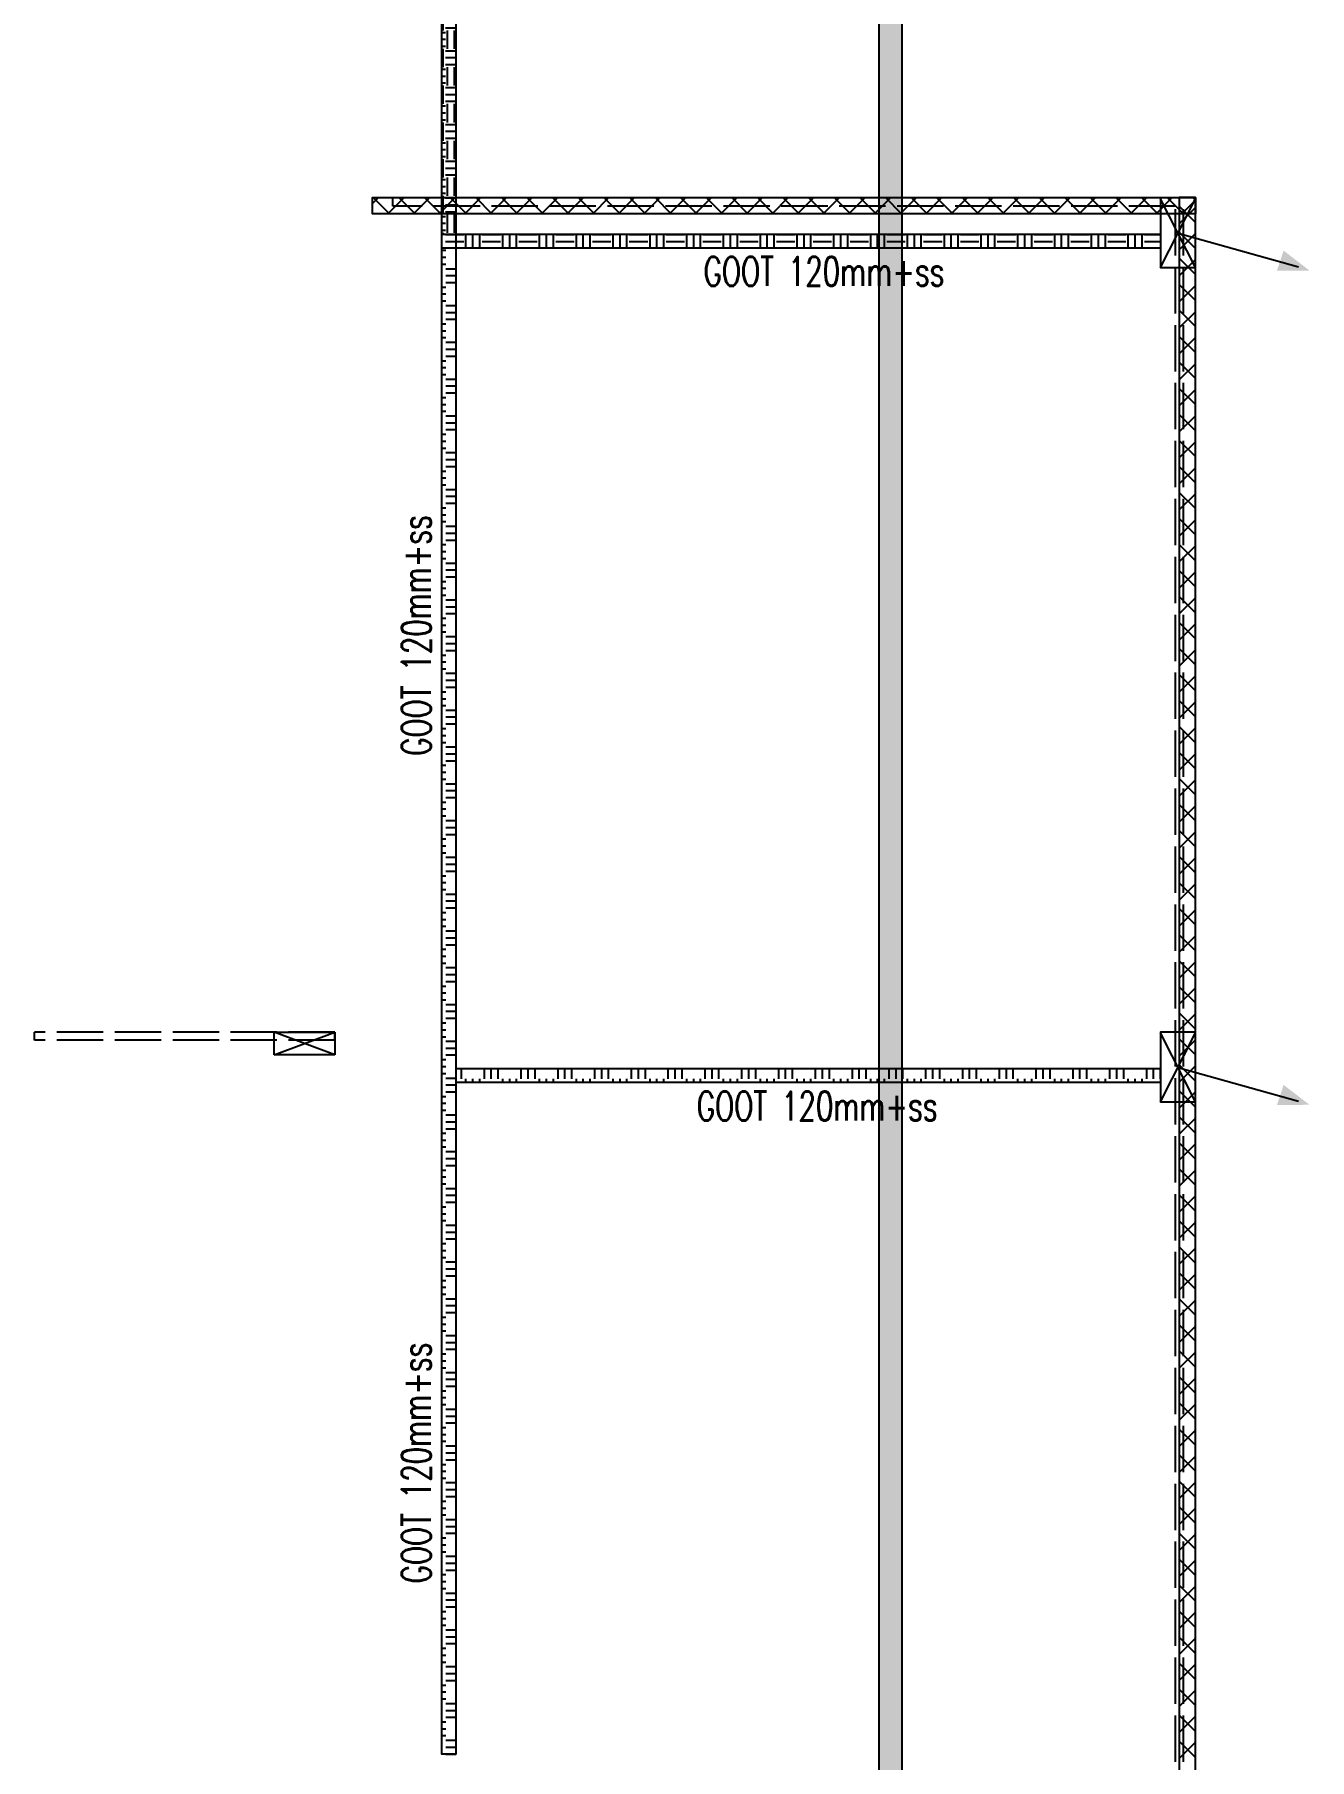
# Model space of a CAD drawing. Header units: millimetres. Extents: x -3262 to 109994, y 0 to 217318.
# Drawn here: x 98992 to 109994, y 45175 to 60062 of the extents above; entities that cross this region are included whole.
import ezdxf

# ---------------------------------------------------------------- set-up
doc = ezdxf.new("R2010")
doc.units = ezdxf.units.MM
doc.header["$LTSCALE"] = 100
doc.linetypes.add('E_GOOT3', pattern=[5, 4, -1])
for name, color, linetype in [('ByLayer', 2, 'Continuous'), ('EL6131--_ENERGIEBEDR (1996)', 2, 'Continuous'), ('EL6131--_GEBOUWINST (1996)', 2, 'Continuous'), ('EL6131--_KG_D', 3, 'Continuous'), ('EL6131--_WG', 3, 'Continuous')]:
    doc.layers.add(name, color=color, linetype=linetype)
doc.styles.add('CofelyArial', font='arial.ttf')
doc.styles.add('ROMANS', font='ROMANS', dxfattribs={"width": 0.7})

# ---------------------------------------------------------------- blocks, each defined once
blk = doc.blocks.new('*X51')
at = {"color": 0}
for p, q in [((20944, 14303), (20804, 14443)), ((20814, 14303), (20954, 14443)), ((21169, 14303), (21029, 14443)), ((21038, 14303), (21178, 14443)), ((21393, 14303), (21253, 14443)), ((21263, 14303), (21403, 14443)), ((21618, 14303), (21478, 14443)), ((21487, 14303), (21627, 14443)), ((21842, 14303), (21702, 14443)), ((21712, 14303), (21852, 14443)), ((22067, 14303), (21927, 14443)), ((21936, 14303), (22076, 14443)), ((22291, 14303), (22151, 14443)), ((22161, 14303), (22301, 14443)), ((22516, 14303), (22376, 14443)), ((22385, 14303), (22526, 14443)), ((22740, 14303), (22600, 14443)), ((22610, 14303), (22750, 14443)), ((22965, 14303), (22825, 14443)), ((22835, 14303), (22975, 14443)), ((23189, 14303), (23049, 14443)), ((23059, 14303), (23199, 14443)), ((23414, 14303), (23274, 14443)), ((23284, 14303), (23424, 14443)), ((23638, 14303), (23498, 14443)), ((23508, 14303), (23648, 14443)), ((23863, 14303), (23723, 14443)), ((23733, 14303), (23873, 14443)), ((24087, 14303), (23947, 14443)), ((23957, 14303), (24097, 14443)), ((24312, 14303), (24172, 14443)), ((24182, 14303), (24322, 14443)), ((24536, 14303), (24396, 14443)), ((24406, 14303), (24546, 14443)), ((24761, 14303), (24621, 14443)), ((24631, 14303), (24771, 14443)), ((24985, 14303), (24845, 14443)), ((24855, 14303), (24995, 14443)), ((25210, 14303), (25070, 14443)), ((25080, 14303), (25220, 14443)), ((25434, 14303), (25294, 14443)), ((25304, 14303), (25444, 14443)), ((25659, 14303), (25519, 14443)), ((25529, 14303), (25669, 14443)), ((25883, 14303), (25743, 14443)), ((25753, 14303), (25893, 14444)), ((26108, 14303), (25968, 14444)), ((25978, 14303), (26118, 14444)), ((26332, 14304), (26192, 14444)), ((26202, 14303), (26342, 14444)), ((26557, 14304), (26417, 14444)), ((26427, 14304), (26567, 14444)), ((26781, 14304), (26641, 14444)), ((26651, 14304), (26791, 14444)), ((27006, 14304), (26866, 14444)), ((26876, 14304), (27016, 14444)), ((27230, 14304), (27090, 14444)), ((27100, 14304), (27240, 14444)), ((27455, 14304), (27315, 14444)), ((27325, 14304), (27465, 14444)), ((27679, 14304), (27539, 14444)), ((27550, 14304), (27690, 14444)), ((27904, 14304), (27764, 14444)), ((27774, 14304), (27914, 14444)), ((28128, 14304), (27988, 14444)), ((27999, 14304), (28139, 14444)), ((28353, 14304), (28213, 14444)), ((28223, 14304), (28363, 14444)), ((28577, 14304), (28437, 14444)), ((28448, 14304), (28588, 14444)), ((28802, 14304), (28662, 14444)), ((28672, 14304), (28812, 14444)), ((29026, 14304), (28886, 14444)), ((28897, 14304), (29037, 14444)), ((29250, 14304), (29111, 14444)), ((29121, 14304), (29261, 14444)), ((29475, 14304), (29335, 14444)), ((29346, 14304), (29486, 14444)), ((29699, 14304), (29559, 14444)), ((29570, 14304), (29710, 14444)), ((29924, 14304), (29784, 14444)), ((29795, 14304), (29935, 14444)), ((30148, 14304), (30008, 14444)), ((30019, 14304), (30159, 14444)), ((30373, 14304), (30233, 14444)), ((30244, 14304), (30384, 14444)), ((30597, 14304), (30457, 14444)), ((30468, 14304), (30608, 14444)), ((30822, 14304), (30682, 14444)), ((30693, 14304), (30833, 14444)), ((31046, 14304), (30906, 14444)), ((30917, 14304), (31057, 14444)), ((31271, 14304), (31131, 14444)), ((31142, 14304), (31282, 14444)), ((31495, 14304), (31355, 14444)), ((31366, 14304), (31506, 14444)), ((31720, 14304), (31580, 14444)), ((31591, 14304), (31731, 14444)), ((31944, 14304), (31804, 14444)), ((31815, 14304), (31955, 14444)), ((32169, 14304), (32029, 14444)), ((32040, 14304), (32180, 14444)), ((32393, 14304), (32253, 14444)), ((32264, 14304), (32404, 14444)), ((32618, 14304), (32478, 14444)), ((32489, 14304), (32629, 14444)), ((32842, 14304), (32702, 14444)), ((32714, 14304), (32854, 14444)), ((33067, 14304), (32927, 14444)), ((32938, 14304), (33078, 14444)), ((33291, 14304), (33151, 14444)), ((33163, 14304), (33303, 14444)), ((33516, 14304), (33376, 14444)), ((33387, 14304), (33527, 14444)), ((33740, 14304), (33600, 14444)), ((33612, 14304), (33752, 14444)), ((33965, 14304), (33825, 14444)), ((33836, 14304), (33976, 14444)), ((34189, 14304), (34049, 14444)), ((34061, 14304), (34201, 14444)), ((34276, 14442), (34274, 14444))]:
    blk.add_line(p, q, dxfattribs=at)
blk = doc.blocks.new('*X54')
at = {"color": 0}
for p, q in [((15840, 27583), (15875, 27583)), ((15840, 27523), (15875, 27523)), ((15840, 27464), (15875, 27464)), ((15875, 27424), (15960, 27424)), ((15840, 27265), (15875, 27265)), ((15875, 27365), (15960, 27365)), ((15875, 27305), (15960, 27305)), ((15840, 27206), (15875, 27206)), ((15840, 27146), (15875, 27146)), ((15875, 27107), (15960, 27107)), ((15840, 26948), (15875, 26948)), ((15875, 27047), (15960, 27047)), ((15875, 26988), (15960, 26988)), ((15840, 26888), (15875, 26888)), ((15840, 26829), (15875, 26829)), ((15875, 26789), (15960, 26789)), ((15875, 26730), (15960, 26730)), ((15875, 26670), (15960, 26670)), ((15840, 26630), (15875, 26630)), ((15840, 26571), (15875, 26571)), ((15840, 26511), (15875, 26511)), ((15875, 26472), (15960, 26472)), ((15875, 26412), (15960, 26412)), ((15875, 26352), (15960, 26352)), ((15840, 26313), (15875, 26313)), ((15840, 26253), (15875, 26253)), ((15840, 26194), (15875, 26194)), ((15875, 26154), (15960, 26154)), ((15875, 26095), (15960, 26095)), ((15840, 25995), (15875, 25995)), ((15840, 25936), (15875, 25936)), ((15875, 26035), (15960, 26035)), ((15840, 25876), (15875, 25876)), ((15875, 25837), (15960, 25837)), ((15875, 25777), (15960, 25777)), ((15840, 25678), (15875, 25678)), ((15840, 25618), (15875, 25618)), ((15875, 25718), (15960, 25718)), ((15840, 25559), (15875, 25559)), ((15875, 25519), (15960, 25519)), ((15875, 25460), (15960, 25460)), ((15840, 25360), (15875, 25360)), ((15875, 25400), (15960, 25400)), ((15840, 25301), (15875, 25301)), ((15840, 25241), (15875, 25241)), ((15875, 25202), (15960, 25202)), ((15840, 25043), (15875, 25043)), ((15875, 25142), (15960, 25142)), ((15875, 25082), (15960, 25082)), ((15840, 24983), (15875, 24983)), ((15840, 24924), (15875, 24924)), ((15875, 24884), (15960, 24884)), ((15840, 24725), (15875, 24725)), ((15875, 24825), (15960, 24825)), ((15875, 24765), (15960, 24765)), ((15840, 24666), (15875, 24666)), ((15840, 24606), (15875, 24606)), ((15875, 24567), (15960, 24567)), ((15875, 24507), (15960, 24507)), ((15875, 24448), (15960, 24448)), ((15840, 24408), (15875, 24408)), ((15840, 24348), (15875, 24348)), ((15840, 24289), (15875, 24289)), ((15875, 24249), (15960, 24249)), ((15875, 24190), (15960, 24190)), ((15875, 24130), (15960, 24130)), ((15840, 24090), (15875, 24090)), ((15840, 24031), (15875, 24031)), ((15840, 23971), (15875, 23971)), ((15875, 23932), (15960, 23932)), ((15875, 23872), (15960, 23872)), ((15840, 23773), (15875, 23773)), ((15840, 23713), (15875, 23713)), ((15875, 23812), (15960, 23812)), ((15840, 23654), (15875, 23654)), ((15875, 23614), (15960, 23614)), ((15875, 23555), (15960, 23555)), ((15840, 23455), (15875, 23455)), ((15840, 23396), (15875, 23396)), ((15875, 23495), (15960, 23495)), ((15840, 23336), (15875, 23336)), ((15875, 23297), (15960, 23297)), ((15875, 23237), (15960, 23237)), ((15840, 23138), (15875, 23138)), ((15840, 23078), (15875, 23078)), ((15875, 23178), (15960, 23178)), ((15840, 23019), (15875, 23019)), ((15875, 22979), (15960, 22979)), ((15840, 22820), (15875, 22820)), ((15875, 22920), (15960, 22920)), ((15875, 22860), (15960, 22860)), ((15840, 22761), (15875, 22761)), ((15840, 22701), (15875, 22701)), ((15875, 22662), (15960, 22662)), ((15840, 22503), (15875, 22503)), ((15875, 22602), (15960, 22602)), ((15875, 22542), (15960, 22542)), ((15840, 22443), (15875, 22443)), ((15840, 22384), (15875, 22384)), ((15875, 22344), (15960, 22344)), ((15840, 22185), (15875, 22185)), ((15875, 22285), (15960, 22285)), ((15875, 22225), (15960, 22225)), ((15840, 22126), (15875, 22126)), ((15840, 22066), (15875, 22066)), ((15875, 22027), (15960, 22027)), ((15875, 21967), (15960, 21967)), ((15875, 21908), (15960, 21908)), ((15840, 21868), (15875, 21868)), ((15840, 21808), (15875, 21808)), ((15840, 21749), (15875, 21749)), ((15875, 21709), (15960, 21709)), ((15875, 21650), (15960, 21650)), ((15875, 21590), (15960, 21590)), ((15840, 21550), (15875, 21550)), ((15840, 21491), (15875, 21491)), ((15840, 21431), (15875, 21431)), ((15875, 21392), (15960, 21392)), ((15875, 21332), (15960, 21332)), ((15840, 21233), (15875, 21233)), ((15840, 21173), (15875, 21173)), ((15875, 21272), (15960, 21272)), ((15840, 21114), (15875, 21114)), ((15875, 21074), (15960, 21074)), ((15875, 21015), (15960, 21015)), ((15840, 20915), (15875, 20915)), ((15840, 20856), (15875, 20856)), ((15875, 20955), (15960, 20955)), ((15840, 20796), (15875, 20796)), ((15875, 20757), (15960, 20757)), ((15875, 20697), (15960, 20697)), ((15840, 20598), (15875, 20598)), ((15875, 20638), (15960, 20638)), ((15840, 20538), (15875, 20538)), ((15840, 20479), (15875, 20479)), ((15875, 20439), (15960, 20439)), ((15840, 20280), (15875, 20280)), ((15875, 20380), (15960, 20380)), ((15875, 20320), (15960, 20320)), ((15840, 20221), (15875, 20221)), ((15840, 20161), (15875, 20161)), ((15875, 20122), (15960, 20122)), ((15840, 19963), (15875, 19963)), ((15875, 20062), (15960, 20062)), ((15875, 20002), (15960, 20002)), ((15840, 19903), (15875, 19903)), ((15840, 19844), (15875, 19844)), ((15875, 19804), (15960, 19804)), ((15875, 19745), (15960, 19745)), ((15875, 19685), (15960, 19685)), ((15840, 19645), (15875, 19645)), ((15840, 19586), (15875, 19586)), ((15840, 19526), (15875, 19526)), ((15875, 19487), (15960, 19487)), ((15875, 19427), (15960, 19427)), ((15875, 19368), (15960, 19368)), ((15840, 19328), (15875, 19328)), ((15840, 19268), (15875, 19268)), ((15840, 19209), (15875, 19209)), ((15875, 19169), (15960, 19169)), ((15875, 19110), (15960, 19110)), ((15840, 19010), (15875, 19010)), ((15840, 18951), (15875, 18951)), ((15875, 19050), (15960, 19050)), ((15840, 18891), (15875, 18891)), ((15875, 18852), (15960, 18852)), ((15875, 18792), (15960, 18792)), ((15840, 18693), (15875, 18693)), ((15840, 18633), (15875, 18633)), ((15875, 18732), (15960, 18732)), ((15840, 18574), (15875, 18574)), ((15875, 18534), (15960, 18534)), ((15875, 18475), (15960, 18475)), ((15840, 18375), (15875, 18375)), ((15840, 18316), (15875, 18316)), ((15875, 18415), (15960, 18415)), ((15840, 18256), (15875, 18256)), ((15875, 18217), (15960, 18217)), ((15840, 18058), (15875, 18058)), ((15875, 18157), (15960, 18157)), ((15875, 18098), (15960, 18098)), ((15840, 17998), (15875, 17998)), ((15840, 17939), (15875, 17939)), ((15875, 17899), (15960, 17899)), ((15840, 17740), (15875, 17740)), ((15875, 17840), (15960, 17840)), ((15875, 17780), (15960, 17780)), ((15840, 17681), (15875, 17681)), ((15840, 17621), (15875, 17621)), ((15875, 17582), (15960, 17582)), ((15840, 17423), (15875, 17423)), ((15875, 17522), (15960, 17522)), ((15875, 17462), (15960, 17462)), ((15840, 17363), (15875, 17363)), ((15840, 17304), (15875, 17304)), ((15875, 17264), (15960, 17264)), ((15875, 17205), (15960, 17205)), ((15875, 17145), (15960, 17145)), ((15840, 17105), (15875, 17105)), ((15840, 17046), (15875, 17046)), ((15840, 16986), (15875, 16986)), ((15875, 16947), (15960, 16947)), ((15875, 16887), (15960, 16887)), ((15875, 16828), (15960, 16828)), ((15840, 16788), (15875, 16788)), ((15840, 16728), (15875, 16728)), ((15840, 16669), (15875, 16669)), ((15875, 16629), (15960, 16629)), ((15875, 16570), (15960, 16570)), ((15840, 16470), (15875, 16470)), ((15840, 16411), (15875, 16411)), ((15875, 16510), (15960, 16510)), ((15840, 16351), (15875, 16351)), ((15875, 16312), (15960, 16312)), ((15875, 16252), (15960, 16252)), ((15840, 16153), (15875, 16153)), ((15840, 16093), (15875, 16093)), ((15875, 16192), (15960, 16192)), ((15840, 16034), (15875, 16034)), ((15875, 15994), (15960, 15994)), ((15875, 15935), (15960, 15935)), ((15840, 15835), (15875, 15835)), ((15875, 15875), (15960, 15875)), ((15840, 15776), (15875, 15776)), ((15840, 15716), (15875, 15716)), ((15875, 15677), (15960, 15677)), ((15840, 15518), (15875, 15518)), ((15875, 15617), (15960, 15617)), ((15875, 15558), (15960, 15558)), ((15840, 15458), (15875, 15458)), ((15840, 15399), (15875, 15399)), ((15875, 15359), (15960, 15359)), ((15840, 15200), (15875, 15200)), ((15875, 15300), (15960, 15300)), ((15875, 15240), (15960, 15240)), ((15840, 15141), (15875, 15141)), ((15840, 15081), (15875, 15081)), ((15875, 15042), (15960, 15042)), ((15875, 14982), (15960, 14982)), ((15875, 14922), (15960, 14922)), ((15840, 14883), (15875, 14883)), ((15840, 14823), (15875, 14823)), ((15840, 14764), (15875, 14764)), ((15875, 14724), (15960, 14724)), ((15875, 14665), (15960, 14665)), ((15875, 14605), (15960, 14605))]:
    blk.add_line(p, q, dxfattribs=at)
blk = doc.blocks.new('NV-1')
at = {"layer": 'ByLayer'}
for p, q in [((0, 4), (7.91, 0)), ((0, 0), (7.91, 4))]:
    blk.add_line(p, q, dxfattribs=at)
blk.add_lwpolyline([(0, 0), (8, 0), (8, 4), (0, 4)], close=True, dxfattribs=at)
blk = doc.blocks.new('PIJL-UIT')
at = {"layer": 'ByLayer', "color": 2}
blk.add_line((0, 0), (2.92, 10.41), dxfattribs=at)
blk.add_solid([(3.23, 11.35), (1.51, 9.11), (3.24, 8.54)], dxfattribs=at)
blk = doc.blocks.new('*X49')
at = {"color": 0}
for p, q in [((84742, 35687), (84860, 35804)), ((84986, 35664), (84846, 35804)), ((84941, 35664), (85081, 35804)), ((85207, 35664), (85067, 35804)), ((85162, 35664), (85302, 35804)), ((85428, 35664), (85288, 35804)), ((85383, 35664), (85523, 35804)), ((85649, 35664), (85509, 35804)), ((85604, 35664), (85744, 35804)), ((85870, 35664), (85730, 35804)), ((85824, 35664), (85964, 35804)), ((86091, 35664), (85951, 35804)), ((86045, 35664), (86185, 35804)), ((86312, 35664), (86172, 35804)), ((86266, 35664), (86406, 35804)), ((86533, 35664), (86393, 35804)), ((86487, 35664), (86627, 35804)), ((86754, 35664), (86614, 35804)), ((86708, 35664), (86848, 35804)), ((86975, 35664), (86835, 35804)), ((86929, 35664), (87069, 35804)), ((87196, 35664), (87056, 35804)), ((87150, 35664), (87290, 35804)), ((87417, 35664), (87277, 35804)), ((87371, 35664), (87511, 35804)), ((87638, 35664), (87498, 35804)), ((87592, 35664), (87732, 35804)), ((87859, 35664), (87719, 35804)), ((87813, 35664), (87953, 35804)), ((88080, 35664), (87940, 35804)), ((88034, 35664), (88174, 35804)), ((88301, 35664), (88161, 35804)), ((88255, 35664), (88395, 35804)), ((88522, 35664), (88382, 35804)), ((88476, 35664), (88616, 35804)), ((88743, 35664), (88603, 35804)), ((88697, 35664), (88837, 35804)), ((88963, 35664), (88823, 35804)), ((88918, 35664), (89058, 35804)), ((89184, 35664), (89044, 35804)), ((89139, 35664), (89279, 35804)), ((89405, 35664), (89265, 35804)), ((89360, 35664), (89500, 35804)), ((89626, 35664), (89486, 35804)), ((89581, 35664), (89721, 35804)), ((89847, 35664), (89707, 35804)), ((89802, 35664), (89942, 35804)), ((90068, 35664), (89928, 35804)), ((90023, 35664), (90163, 35804)), ((90289, 35664), (90149, 35804)), ((90244, 35664), (90384, 35804)), ((90510, 35664), (90370, 35804)), ((90465, 35664), (90605, 35804)), ((90731, 35664), (90591, 35804)), ((90686, 35664), (90826, 35804)), ((90952, 35664), (90812, 35804)), ((90907, 35664), (91047, 35804)), ((91173, 35664), (91033, 35804)), ((91128, 35664), (91268, 35804)), ((91394, 35664), (91254, 35804)), ((91349, 35664), (91489, 35804)), ((91615, 35664), (91475, 35804)), ((91570, 35664), (91710, 35804)), ((91836, 35664), (91696, 35804)), ((84765, 35664), (84742, 35687)), ((91791, 35664), (91842, 35716))]:
    blk.add_line(p, q, dxfattribs=at)
blk = doc.blocks.new('*X64')
at = {"color": 0}
for p, q in [((33893, 20618), (33893, 20776)), ((33953, 20618), (33953, 20776)), ((33960, 20796), (33972, 20796)), ((33972, 20757), (34131, 20757)), ((33972, 20697), (34131, 20697)), ((33992, 20776), (33992, 20806)), ((34052, 20776), (34052, 20806)), ((34111, 20776), (34111, 20806)), ((34131, 20796), (34290, 20796)), ((34151, 20686), (34151, 20776)), ((34211, 20686), (34211, 20776)), ((34270, 20686), (34270, 20776)), ((34290, 20757), (34449, 20757)), ((34290, 20697), (34449, 20697)), ((34310, 20776), (34310, 20806)), ((34369, 20776), (34369, 20806)), ((34429, 20776), (34429, 20806)), ((34449, 20796), (34608, 20796)), ((34469, 20686), (34469, 20776)), ((34528, 20686), (34528, 20776)), ((34588, 20686), (34588, 20776)), ((34608, 20757), (34766, 20757)), ((34608, 20697), (34766, 20697)), ((34627, 20776), (34627, 20806)), ((34687, 20776), (34687, 20806)), ((34746, 20776), (34746, 20806)), ((34766, 20796), (34925, 20796)), ((34786, 20686), (34786, 20776)), ((34846, 20686), (34846, 20776)), ((34905, 20686), (34905, 20776)), ((34925, 20757), (35084, 20757)), ((34925, 20697), (35084, 20697)), ((34945, 20776), (34945, 20806)), ((35004, 20776), (35004, 20806)), ((35064, 20776), (35064, 20806)), ((35084, 20796), (35242, 20796)), ((35104, 20686), (35104, 20776)), ((35163, 20686), (35163, 20776)), ((35223, 20686), (35223, 20776)), ((35242, 20757), (35401, 20757)), ((35242, 20697), (35401, 20697)), ((35262, 20776), (35262, 20806)), ((35322, 20776), (35322, 20806)), ((35381, 20776), (35381, 20806)), ((35401, 20796), (35560, 20796)), ((35421, 20686), (35421, 20776)), ((35481, 20686), (35481, 20776)), ((35540, 20686), (35540, 20776)), ((35560, 20757), (35719, 20757)), ((35560, 20697), (35719, 20697)), ((35580, 20776), (35580, 20806)), ((35639, 20776), (35639, 20806)), ((35699, 20776), (35699, 20806)), ((35719, 20796), (35878, 20796)), ((35739, 20686), (35739, 20776)), ((35798, 20686), (35798, 20776)), ((35858, 20686), (35858, 20776)), ((35878, 20757), (36036, 20757)), ((35878, 20697), (36036, 20697)), ((35897, 20776), (35897, 20806)), ((35957, 20776), (35957, 20806)), ((36016, 20776), (36016, 20806)), ((36036, 20796), (36195, 20796)), ((36056, 20686), (36056, 20776)), ((36116, 20686), (36116, 20776)), ((36175, 20686), (36175, 20776)), ((36195, 20757), (36332, 20757)), ((36195, 20697), (36332, 20697)), ((36215, 20776), (36215, 20806)), ((36274, 20776), (36274, 20806)), ((33840, 20598), (33960, 20598)), ((33840, 20538), (33960, 20538)), ((33840, 20479), (33960, 20479)), ((33893, 20300), (33893, 20459)), ((33953, 20300), (33953, 20459)), ((33840, 20280), (33960, 20280)), ((33840, 20221), (33960, 20221)), ((33840, 20161), (33960, 20161)), ((33893, 19983), (33893, 20141)), ((33953, 19983), (33953, 20141)), ((33840, 19963), (33960, 19963)), ((33840, 19903), (33960, 19903)), ((33840, 19844), (33960, 19844)), ((33893, 19665), (33893, 19824)), ((33953, 19665), (33953, 19824)), ((33840, 19645), (33960, 19645)), ((33840, 19586), (33960, 19586)), ((33840, 19526), (33960, 19526)), ((33893, 19348), (33893, 19506)), ((33953, 19348), (33953, 19506)), ((33840, 19328), (33960, 19328)), ((33840, 19268), (33960, 19268)), ((33840, 19209), (33960, 19209)), ((33893, 19030), (33893, 19189)), ((33953, 19030), (33953, 19189)), ((33840, 19010), (33960, 19010)), ((33840, 18951), (33960, 18951)), ((33840, 18891), (33960, 18891)), ((33893, 18713), (33893, 18871)), ((33953, 18713), (33953, 18871)), ((33840, 18693), (33960, 18693)), ((33840, 18633), (33960, 18633)), ((33840, 18574), (33960, 18574)), ((33893, 18395), (33893, 18554)), ((33953, 18395), (33953, 18554)), ((33840, 18375), (33960, 18375)), ((33840, 18316), (33960, 18316)), ((33840, 18256), (33960, 18256)), ((33893, 18078), (33893, 18236)), ((33953, 18078), (33953, 18236)), ((33840, 18058), (33960, 18058)), ((33840, 17998), (33960, 17998)), ((33840, 17939), (33960, 17939)), ((33893, 17760), (33893, 17919)), ((33953, 17760), (33953, 17919)), ((33840, 17740), (33960, 17740)), ((33840, 17681), (33960, 17681)), ((33840, 17621), (33960, 17621)), ((33893, 17443), (33893, 17601)), ((33953, 17443), (33953, 17601)), ((33840, 17423), (33960, 17423)), ((33840, 17363), (33960, 17363)), ((33840, 17304), (33960, 17304)), ((33893, 17125), (33893, 17284)), ((33953, 17125), (33953, 17284)), ((33840, 17105), (33960, 17105)), ((33840, 17046), (33960, 17046)), ((33840, 16986), (33960, 16986)), ((33893, 16808), (33893, 16966)), ((33953, 16808), (33953, 16966)), ((33840, 16788), (33960, 16788)), ((33840, 16728), (33960, 16728)), ((33840, 16669), (33960, 16669)), ((33893, 16490), (33893, 16649)), ((33953, 16490), (33953, 16649)), ((33840, 16470), (33960, 16470)), ((33840, 16411), (33960, 16411)), ((33840, 16351), (33960, 16351)), ((33893, 16173), (33893, 16331)), ((33953, 16173), (33953, 16331)), ((33840, 16153), (33960, 16153)), ((33840, 16093), (33960, 16093)), ((33840, 16034), (33960, 16034)), ((33893, 15855), (33893, 16014)), ((33953, 15855), (33953, 16014)), ((33840, 15835), (33960, 15835)), ((33840, 15776), (33960, 15776)), ((33840, 15716), (33960, 15716)), ((33893, 15538), (33893, 15696)), ((33953, 15538), (33953, 15696)), ((33840, 15518), (33960, 15518)), ((33840, 15458), (33960, 15458)), ((33840, 15399), (33960, 15399)), ((33893, 15220), (33893, 15379)), ((33953, 15220), (33953, 15379)), ((33840, 15200), (33960, 15200)), ((33840, 15141), (33960, 15141)), ((33840, 15081), (33960, 15081)), ((33893, 14903), (33893, 15061)), ((33953, 14903), (33953, 15061)), ((33840, 14883), (33960, 14883)), ((33840, 14823), (33960, 14823)), ((33840, 14764), (33960, 14764)), ((33893, 14604), (33893, 14744)), ((33953, 14604), (33953, 14744))]:
    blk.add_line(p, q, dxfattribs=at)
blk = doc.blocks.new('*X65')
at = {"color": 0}
for p, q in [((26640, 20598), (26670, 20598)), ((26670, 20638), (26760, 20638)), ((26640, 20538), (26670, 20538)), ((26640, 20479), (26670, 20479)), ((26670, 20439), (26760, 20439)), ((26640, 20280), (26670, 20280)), ((26670, 20380), (26760, 20380)), ((26670, 20320), (26760, 20320)), ((26640, 20221), (26670, 20221)), ((26640, 20161), (26670, 20161)), ((26670, 20122), (26760, 20122)), ((26640, 19963), (26670, 19963)), ((26670, 20062), (26760, 20062)), ((26670, 20002), (26760, 20002)), ((26640, 19903), (26670, 19903)), ((26640, 19844), (26670, 19844)), ((26670, 19804), (26760, 19804)), ((26670, 19745), (26760, 19745)), ((26670, 19685), (26760, 19685)), ((26640, 19645), (26670, 19645)), ((26640, 19586), (26670, 19586)), ((26640, 19526), (26670, 19526)), ((26670, 19487), (26760, 19487)), ((26670, 19427), (26760, 19427)), ((26670, 19368), (26760, 19368)), ((26640, 19328), (26670, 19328)), ((26640, 19268), (26670, 19268)), ((26640, 19209), (26670, 19209)), ((26670, 19169), (26760, 19169)), ((26670, 19110), (26760, 19110)), ((26640, 19010), (26670, 19010)), ((26640, 18951), (26670, 18951)), ((26670, 19050), (26760, 19050)), ((26640, 18891), (26670, 18891)), ((26670, 18852), (26760, 18852)), ((26670, 18792), (26760, 18792)), ((26640, 18693), (26670, 18693)), ((26640, 18633), (26670, 18633)), ((26670, 18732), (26760, 18732)), ((26640, 18574), (26670, 18574)), ((26670, 18534), (26760, 18534)), ((26670, 18475), (26760, 18475)), ((26640, 18375), (26670, 18375)), ((26640, 18316), (26670, 18316)), ((26670, 18415), (26760, 18415)), ((26640, 18256), (26670, 18256)), ((26670, 18217), (26760, 18217)), ((26640, 18058), (26670, 18058)), ((26670, 18157), (26760, 18157)), ((26670, 18098), (26760, 18098)), ((26640, 17998), (26670, 17998)), ((26640, 17939), (26670, 17939)), ((26670, 17899), (26760, 17899)), ((26640, 17740), (26670, 17740)), ((26670, 17840), (26760, 17840)), ((26670, 17780), (26760, 17780)), ((26640, 17681), (26670, 17681)), ((26640, 17621), (26670, 17621)), ((26670, 17582), (26760, 17582)), ((26640, 17423), (26670, 17423)), ((26670, 17522), (26760, 17522)), ((26670, 17462), (26760, 17462)), ((26640, 17363), (26670, 17363)), ((26640, 17304), (26670, 17304)), ((26670, 17264), (26760, 17264)), ((26670, 17205), (26760, 17205)), ((26670, 17145), (26760, 17145)), ((26640, 17105), (26670, 17105)), ((26640, 17046), (26670, 17046)), ((26640, 16986), (26670, 16986)), ((26670, 16947), (26760, 16947)), ((26670, 16887), (26760, 16887)), ((26670, 16828), (26760, 16828)), ((26640, 16788), (26670, 16788)), ((26640, 16728), (26670, 16728)), ((26640, 16669), (26670, 16669)), ((26670, 16629), (26760, 16629)), ((26670, 16570), (26760, 16570)), ((26640, 16470), (26670, 16470)), ((26640, 16411), (26670, 16411)), ((26670, 16510), (26760, 16510)), ((26640, 16351), (26670, 16351)), ((26670, 16312), (26760, 16312)), ((26670, 16252), (26760, 16252)), ((26640, 16153), (26670, 16153)), ((26640, 16093), (26670, 16093)), ((26670, 16192), (26760, 16192)), ((26640, 16034), (26670, 16034)), ((26670, 15994), (26760, 15994)), ((26670, 15935), (26760, 15935)), ((26640, 15835), (26670, 15835)), ((26670, 15875), (26760, 15875)), ((26640, 15776), (26670, 15776)), ((26640, 15716), (26670, 15716)), ((26670, 15677), (26760, 15677)), ((26640, 15518), (26670, 15518)), ((26670, 15617), (26760, 15617)), ((26670, 15558), (26760, 15558)), ((26640, 15458), (26670, 15458)), ((26640, 15399), (26670, 15399)), ((26670, 15359), (26760, 15359)), ((26640, 15200), (26670, 15200)), ((26670, 15300), (26760, 15300)), ((26670, 15240), (26760, 15240)), ((26640, 15141), (26670, 15141)), ((26640, 15081), (26670, 15081)), ((26670, 15042), (26760, 15042)), ((26670, 14982), (26760, 14982)), ((26670, 14922), (26760, 14922)), ((26640, 14883), (26670, 14883)), ((26640, 14823), (26670, 14823)), ((26640, 14764), (26670, 14764)), ((26670, 14724), (26760, 14724)), ((26670, 14665), (26760, 14665)), ((26670, 14605), (26760, 14605))]:
    blk.add_line(p, q, dxfattribs=at)
blk = doc.blocks.new('E00112')
at = {"color": 0, "linetype": 'Continuous'}
for p, q in [((0, 1), (-1, 1)), ((-1, 1), (-1, 0)), ((-1, 0), (0, 1)), ((-1, 1), (0, 0)), ((0, 0), (0, 1)), ((-1, 0), (0, 0))]:
    blk.add_line(p, q, dxfattribs=at)
blk = doc.blocks.new('*U171')
at = {"color": 0, "linetype": 'Continuous'}
for p, q in [((0, 100, -2730), (43100, 100, -2730)), ((0, -100, -2730), (43100, -100, -2730))]:
    blk.add_line(p, q, dxfattribs=at)
at = {"layer": 'EL6131--_KG_D', "color": 1, "style": 'CofelyArial'}
for tag in ['CODE', 'POSITIONCODE', 'SECTIONCODE']:
    blk.add_attdef(tag, (106377, 80252, 2730), '', height=1.8, dxfattribs=at)

msp = doc.modelspace()

# ---------------------------------------------------------------- hatches: boundary and pattern name
at = {"layer": 'EL6131--_ENERGIEBEDR (1996)'}
h = msp.add_hatch(dxfattribs=at)
h.set_pattern_fill('STARS', color=1, scale=25)
h.set_pattern_definition([(0, (-59418.09, 21882.99), (0, 137.48153), [79.375, -79.375]), (60, (-59418.09, 21882.99), (-119.0625, 68.74077), [79.375, -79.375]), (120, (-59378.4, 21951.73), (-119.0625, -68.74077), [79.375, -79.375])])
h.paths.add_polyline_path([(106277, 37152), (106477, 37152), (106477, 80252), (106277, 80252)])

# ---------------------------------------------------------------- linework, layer by layer
msp.add_lwpolyline([(102507, 60710), (102627, 60710), (102627, 58218), (102627, 58218), (102507, 58218), (102507, 58338)], close=True, dxfattribs=at)
for points in [[(102507, 58338), (108468, 58338), (108709, 58338), (108709, 58218), (108588, 58218), (102507, 58218)], [(102627, 58218), (102627, 45461), (102627, 45221), (102507, 45221), (102507, 45341), (102507, 58218)], [(102627, 51138), (108468, 51138), (108709, 51138), (108709, 51018), (108588, 51018), (102627, 51018)]]:
    msp.add_lwpolyline(points, dxfattribs=at)
at = {"layer": 'EL6131--_GEBOUWINST (1996)', "color": 2, "linetype": 'Continuous'}
for points in [[(109009, 58515), (101909, 58515), (101909, 58655), (109009, 58655)], [(109010, 37152), (109009, 58655), (108869, 58655), (108870, 37152)]]:
    msp.add_lwpolyline(points, close=True, dxfattribs=at)
at = {"layer": 'EL6131--_WG', "linetype": 'E_GOOT3'}
for p, q in [((108906, 58652), (102084, 58652)), ((108836, 58582), (102084, 58582)), ((108836, 37155), (108836, 58582)), ((108906, 37155), (108906, 58652)), ((101584, 51452), (98992, 51452)), ((98992, 51382), (98992, 51452)), ((101584, 51382), (98992, 51382)), ((101584, 51382), (101584, 51452))]:
    msp.add_line(p, q, dxfattribs=at)
at = {"layer": 'EL6131--_WG'}
msp.add_line((102084, 58582), (102084, 58652), dxfattribs=at)

# ---------------------------------------------------------------- block references
at = {"layer": 'EL6131--_ENERGIEBEDR (1996)', "color": 1, "linetype": 'Continuous', "rotation": 90}
for name in ['*X64', '*X65']:
    msp.add_blockref(name, (123313, 24379), dxfattribs=at)
at = {"layer": 'EL6131--_ENERGIEBEDR (1996)', "color": 2, "linetype": 'Continuous', "xscale": 75, "yscale": 75, "zscale": 75, "rotation": 90}
for p in [(109009, 58052), (109009, 50852)]:
    msp.add_blockref('NV-1', p, dxfattribs=at)
at = {"layer": 'EL6131--_ENERGIEBEDR (1996)', "color": 1, "linetype": 'Continuous', "xscale": 100, "yscale": 100, "zscale": 100, "rotation": 270}
for p in [(108859, 58348), (108859, 51148)]:
    msp.add_blockref('PIJL-UIT', p, dxfattribs=at)
at = {"layer": 'EL6131--_ENERGIEBEDR (1996)', "color": 1}
msp.add_blockref('*X54', (86667, 30617), dxfattribs=at)
at = {"layer": 'EL6131--_GEBOUWINST (1996)', "color": 1, "linetype": 'Continuous'}
for name, p, rotation in [('*X49', (193751, 94319), 180), ('*X51', (123313, 24379), 90)]:
    msp.add_blockref(name, p, dxfattribs=dict(at, rotation=rotation))
at = {"layer": 'EL6131--_KG_D', "linetype": 'Continuous', "rotation": 269.9999999999996}
msp.add_blockref('*U171', (106377, 80252, 2730), dxfattribs=at)
at = {"layer": 'EL6131--_WG', "xscale": -196.5599999999977, "yscale": 524.1600000000035, "zscale": 196.56, "rotation": 270}
msp.add_blockref('E00112', (101059, 51452), dxfattribs=at)

# ---------------------------------------------------------------- texts
at = {"layer": 'EL6131--_ENERGIEBEDR (1996)', "color": 1, "linetype": 'Continuous', "style": 'ROMANS', "width": 0.7}
for p in [(104766, 57893), (104707, 50689)]:
    msp.add_text('GOOT 120mm+ss', height=250, dxfattribs=at).set_placement(p)
for p in [(102411, 53837), (102411, 46695)]:
    msp.add_text('GOOT 120mm+ss', height=250, rotation=90, dxfattribs=at).set_placement(p)

doc.saveas('drawing.dxf')
